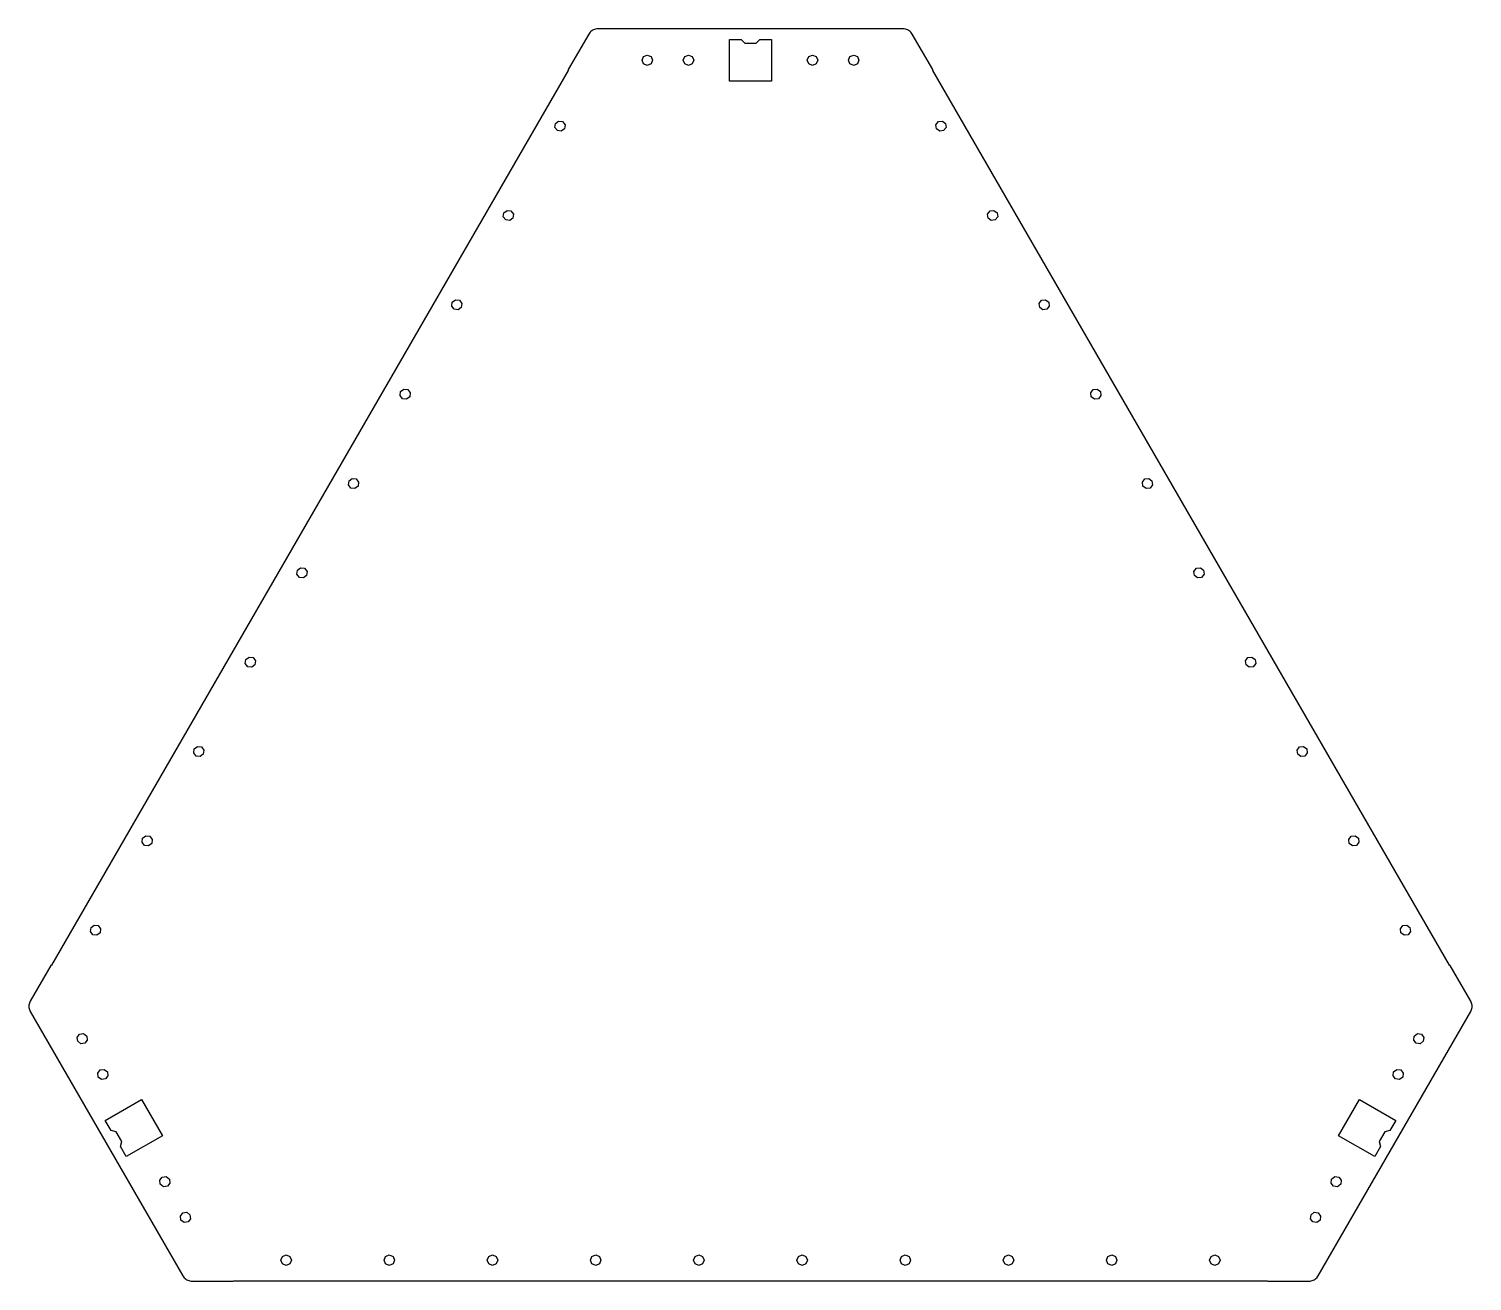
# Model space of a CAD drawing. Header units: metres. Extents: x -350 to 350, y -247 to 360.
import ezdxf

# ---------------------------------------------------------------- set-up
doc = ezdxf.new("R2010")
doc.units = ezdxf.units.M

msp = doc.modelspace()

# ---------------------------------------------------------------- linework, layer by layer
for p, q in [((-78.3301, 357.729), (-88.3013, 340.459)), ((-78.0451, 358.168), (-78.3301, 357.729)), ((-77.7157, 358.575), (-78.0451, 358.168)), ((-77.3456, 358.945), (-77.7157, 358.575)), ((-76.9389, 359.275), (-77.3456, 358.945)), ((-76.5, 359.56), (-76.9389, 359.275)), ((-76.0337, 359.797), (-76.5, 359.56)), ((-75.5451, 359.985), (-76.0337, 359.797)), ((-75.0396, 360.12), (-75.5451, 359.985)), ((-74.5226, 360.202), (-75.0396, 360.12)), ((-74, 360.229), (-74.5226, 360.202)), ((74, 360.229), (-74, 360.229)), ((74.5226, 360.202), (74, 360.229)), ((75.0396, 360.12), (74.5226, 360.202)), ((75.5451, 359.985), (75.0396, 360.12)), ((76.0337, 359.797), (75.5451, 359.985)), ((76.5, 359.56), (76.0337, 359.797)), ((76.9389, 359.275), (76.5, 359.56)), ((77.3456, 358.945), (76.9389, 359.275)), ((77.7157, 358.575), (77.3456, 358.945)), ((78.0451, 358.168), (77.7157, 358.575)), ((78.3301, 357.729), (78.0451, 358.168)), ((88.3013, 340.459), (78.3301, 357.729)), ((-10.125, 334.875), (-10.125, 355.125)), ((-10.125, 355.125), (-4.5, 355.125)), ((-4.5, 355.125), (-2.7, 353.325)), ((-2.7, 353.325), (2.7, 353.325)), ((2.7, 353.325), (4.5, 355.125)), ((4.5, 355.125), (10.125, 355.125)), ((10.125, 355.125), (10.125, 334.875)), ((-52.55, 345), (-51.8031, 346.803)), ((-51.8031, 343.197), (-52.55, 345)), ((-51.8031, 346.803), (-50, 347.55)), ((-50, 342.45), (-51.8031, 343.197)), ((-50, 347.55), (-48.1969, 346.803)), ((-48.1969, 343.197), (-50, 342.45)), ((-48.1969, 346.803), (-47.45, 345)), ((-47.45, 345), (-48.1969, 343.197)), ((-32.55, 345), (-31.8031, 346.803)), ((-31.8031, 343.197), (-32.55, 345)), ((-31.8031, 346.803), (-30, 347.55)), ((-30, 342.45), (-31.8031, 343.197)), ((-30, 347.55), (-28.1969, 346.803)), ((-28.1969, 343.197), (-30, 342.45)), ((-28.1969, 346.803), (-27.45, 345)), ((-27.45, 345), (-28.1969, 343.197)), ((27.45, 345), (28.1969, 346.803)), ((28.1969, 343.197), (27.45, 345)), ((28.1969, 346.803), (30, 347.55)), ((30, 342.45), (28.1969, 343.197)), ((30, 347.55), (31.8031, 346.803)), ((31.8031, 343.197), (30, 342.45)), ((31.8031, 346.803), (32.55, 345)), ((32.55, 345), (31.8031, 343.197)), ((47.45, 345), (48.1969, 346.803)), ((48.1969, 343.197), (47.45, 345)), ((48.1969, 346.803), (50, 347.55)), ((50, 342.45), (48.1969, 343.197)), ((50, 347.55), (51.8031, 346.803)), ((51.8031, 343.197), (50, 342.45)), ((51.8031, 346.803), (52.55, 345)), ((52.55, 345), (51.8031, 343.197)), ((-88.3013, 340.058), (-338.649, -93.5577)), ((-88.3013, 340.459), (-88.3013, 340.058)), ((88.3013, 340.058), (88.3013, 340.459)), ((338.649, -93.5577), (88.3013, 340.058)), ((10.125, 334.875), (-10.125, 334.875)), ((-94.5234, 314.381), (-92.975, 315.569)), ((-92.975, 315.569), (-91.04, 315.314)), ((-91.04, 315.314), (-89.8519, 313.766)), ((89.8519, 313.766), (91.04, 315.314)), ((91.04, 315.314), (92.975, 315.569)), ((92.975, 315.569), (94.5234, 314.381)), ((-94.7781, 312.446), (-94.5234, 314.381)), ((-93.59, 310.897), (-94.7781, 312.446)), ((-91.655, 310.643), (-93.59, 310.897)), ((-90.1066, 311.831), (-91.655, 310.643)), ((-89.8519, 313.766), (-90.1066, 311.831)), ((90.1066, 311.831), (89.8519, 313.766)), ((91.655, 310.643), (90.1066, 311.831)), ((93.59, 310.897), (91.655, 310.643)), ((94.7781, 312.446), (93.59, 310.897)), ((94.5234, 314.381), (94.7781, 312.446)), ((-119.778, 269.144), (-119.523, 271.079)), ((-118.59, 267.596), (-119.778, 269.144)), ((-119.523, 271.079), (-117.975, 272.268)), ((-116.655, 267.341), (-118.59, 267.596)), ((-117.975, 272.268), (-116.04, 272.013)), ((-115.107, 268.529), (-116.655, 267.341)), ((-116.04, 272.013), (-114.852, 270.464)), ((-114.852, 270.464), (-115.107, 268.529)), ((114.852, 270.464), (116.04, 272.013)), ((115.107, 268.529), (114.852, 270.464)), ((116.655, 267.341), (115.107, 268.529)), ((116.04, 272.013), (117.975, 272.268)), ((118.59, 267.596), (116.655, 267.341)), ((117.975, 272.268), (119.523, 271.079)), ((119.778, 269.144), (118.59, 267.596)), ((119.523, 271.079), (119.778, 269.144)), ((-144.778, 225.843), (-144.523, 227.778)), ((-143.59, 224.295), (-144.778, 225.843)), ((-144.523, 227.778), (-142.975, 228.966)), ((-141.655, 224.04), (-143.59, 224.295)), ((-142.975, 228.966), (-141.04, 228.712)), ((-140.107, 225.228), (-141.655, 224.04)), ((-141.04, 228.712), (-139.852, 227.163)), ((-139.852, 227.163), (-140.107, 225.228)), ((139.852, 227.163), (141.04, 228.712)), ((140.107, 225.228), (139.852, 227.163)), ((141.655, 224.04), (140.107, 225.228)), ((141.04, 228.712), (142.975, 228.966)), ((143.59, 224.295), (141.655, 224.04)), ((142.975, 228.966), (144.523, 227.778)), ((144.778, 225.843), (143.59, 224.295)), ((144.523, 227.778), (144.778, 225.843)), ((-169.778, 182.542), (-169.523, 184.477)), ((-168.59, 180.994), (-169.778, 182.542)), ((-169.523, 184.477), (-167.975, 185.665)), ((-167.975, 185.665), (-166.04, 185.41)), ((-165.107, 181.927), (-166.655, 180.739)), ((-166.04, 185.41), (-164.852, 183.862)), ((-164.852, 183.862), (-165.107, 181.927)), ((164.852, 183.862), (166.04, 185.41)), ((165.107, 181.927), (164.852, 183.862)), ((166.655, 180.739), (165.107, 181.927)), ((166.04, 185.41), (167.975, 185.665)), ((167.975, 185.665), (169.523, 184.477)), ((169.778, 182.542), (168.59, 180.994)), ((169.523, 184.477), (169.778, 182.542)), ((-166.655, 180.739), (-168.59, 180.994)), ((168.59, 180.994), (166.655, 180.739)), ((-194.778, 139.241), (-194.523, 141.176)), ((-194.523, 141.176), (-192.975, 142.364)), ((-192.975, 142.364), (-191.04, 142.109)), ((-191.04, 142.109), (-189.852, 140.561)), ((-189.852, 140.561), (-190.107, 138.626)), ((189.852, 140.561), (191.04, 142.109)), ((190.107, 138.626), (189.852, 140.561)), ((191.04, 142.109), (192.975, 142.364)), ((192.975, 142.364), (194.523, 141.176)), ((194.523, 141.176), (194.778, 139.241)), ((-193.59, 137.692), (-194.778, 139.241)), ((-191.655, 137.438), (-193.59, 137.692)), ((-190.107, 138.626), (-191.655, 137.438)), ((191.655, 137.438), (190.107, 138.626)), ((193.59, 137.692), (191.655, 137.438)), ((194.778, 139.241), (193.59, 137.692)), ((-219.523, 97.8744), (-217.975, 99.0625)), ((-217.975, 99.0625), (-216.04, 98.8077)), ((-216.04, 98.8077), (-214.852, 97.2594)), ((214.852, 97.2594), (216.04, 98.8077)), ((216.04, 98.8077), (217.975, 99.0625)), ((217.975, 99.0625), (219.523, 97.8744)), ((-219.778, 95.9394), (-219.523, 97.8744)), ((-218.59, 94.391), (-219.778, 95.9394)), ((-216.655, 94.1362), (-218.59, 94.391)), ((-215.107, 95.3244), (-216.655, 94.1362)), ((-214.852, 97.2594), (-215.107, 95.3244)), ((215.107, 95.3244), (214.852, 97.2594)), ((216.655, 94.1362), (215.107, 95.3244)), ((218.59, 94.391), (216.655, 94.1362)), ((219.778, 95.9394), (218.59, 94.391)), ((219.523, 97.8744), (219.778, 95.9394)), ((-244.778, 52.6381), (-244.523, 54.5731)), ((-243.59, 51.0897), (-244.778, 52.6381)), ((-244.523, 54.5731), (-242.975, 55.7612)), ((-241.655, 50.835), (-243.59, 51.0897)), ((-242.975, 55.7612), (-241.04, 55.5065)), ((-240.107, 52.0231), (-241.655, 50.835)), ((-241.04, 55.5065), (-239.852, 53.9581)), ((-239.852, 53.9581), (-240.107, 52.0231)), ((239.852, 53.9581), (241.04, 55.5065)), ((240.107, 52.0231), (239.852, 53.9581)), ((241.655, 50.835), (240.107, 52.0231)), ((241.04, 55.5065), (242.975, 55.7612)), ((243.59, 51.0897), (241.655, 50.835)), ((242.975, 55.7612), (244.523, 54.5731)), ((244.778, 52.6381), (243.59, 51.0897)), ((244.523, 54.5731), (244.778, 52.6381)), ((-269.778, 9.3368), (-269.523, 11.2718)), ((-268.59, 7.7885), (-269.778, 9.3368)), ((-269.523, 11.2718), (-267.975, 12.4599)), ((-266.655, 7.5337), (-268.59, 7.7885)), ((-267.975, 12.4599), (-266.04, 12.2052)), ((-265.107, 8.7218), (-266.655, 7.5337)), ((-266.04, 12.2052), (-264.852, 10.6568)), ((-264.852, 10.6568), (-265.107, 8.7218)), ((264.852, 10.6568), (266.04, 12.2052)), ((265.107, 8.7218), (264.852, 10.6568)), ((266.655, 7.5337), (265.107, 8.7218)), ((266.04, 12.2052), (267.975, 12.4599)), ((268.59, 7.7885), (266.655, 7.5337)), ((267.975, 12.4599), (269.523, 11.2718)), ((269.778, 9.3368), (268.59, 7.7885)), ((269.523, 11.2718), (269.778, 9.3368)), ((-294.778, -33.9644), (-294.523, -32.0294)), ((-293.59, -35.5128), (-294.778, -33.9644)), ((-294.523, -32.0294), (-292.975, -30.8413)), ((-292.975, -30.8413), (-291.04, -31.0961)), ((-290.107, -34.5794), (-291.655, -35.7675)), ((-291.04, -31.0961), (-289.852, -32.6445)), ((-289.852, -32.6445), (-290.107, -34.5794)), ((289.852, -32.6445), (291.04, -31.0961)), ((290.107, -34.5794), (289.852, -32.6445)), ((291.655, -35.7675), (290.107, -34.5794)), ((291.04, -31.0961), (292.975, -30.8413)), ((292.975, -30.8413), (294.523, -32.0294)), ((294.778, -33.9644), (293.59, -35.5128)), ((294.523, -32.0294), (294.778, -33.9644)), ((-291.655, -35.7675), (-293.59, -35.5128)), ((293.59, -35.5128), (291.655, -35.7675)), ((-319.778, -77.2657), (-319.523, -75.3307)), ((-319.523, -75.3307), (-317.975, -74.1426)), ((-317.975, -74.1426), (-316.04, -74.3974)), ((-316.04, -74.3974), (-314.852, -75.9457)), ((-314.852, -75.9457), (-315.107, -77.8807)), ((314.852, -75.9457), (316.04, -74.3974)), ((315.107, -77.8807), (314.852, -75.9457)), ((316.04, -74.3974), (317.975, -74.1426)), ((317.975, -74.1426), (319.523, -75.3307)), ((319.523, -75.3307), (319.778, -77.2657)), ((-318.59, -78.8141), (-319.778, -77.2657)), ((-316.655, -79.0688), (-318.59, -78.8141)), ((-315.107, -77.8807), (-316.655, -79.0688)), ((316.655, -79.0688), (315.107, -77.8807)), ((318.59, -78.8141), (316.655, -79.0688)), ((319.778, -77.2657), (318.59, -78.8141)), ((-338.997, -93.7583), (-348.968, -111.029)), ((-338.649, -93.5577), (-338.997, -93.7583)), ((338.997, -93.7583), (338.649, -93.5577)), ((348.968, -111.029), (338.997, -93.7583)), ((-349.205, -111.495), (-349.393, -111.984)), ((-348.968, -111.029), (-349.205, -111.495)), ((349.205, -111.495), (348.968, -111.029)), ((349.393, -111.984), (349.205, -111.495)), ((-349.61, -113.006), (-349.638, -113.529)), ((-349.638, -113.529), (-349.61, -114.051)), ((-349.528, -112.489), (-349.61, -113.006)), ((-349.61, -114.051), (-349.528, -114.568)), ((-349.393, -111.984), (-349.528, -112.489)), ((-349.528, -114.568), (-349.393, -115.074)), ((-349.393, -115.074), (-349.205, -115.563)), ((-349.205, -115.563), (-348.968, -116.029)), ((-348.968, -116.029), (-274.968, -244.201)), ((274.968, -244.201), (348.968, -116.029)), ((348.968, -116.029), (349.205, -115.563)), ((349.205, -115.563), (349.393, -115.074)), ((349.528, -112.489), (349.393, -111.984)), ((349.393, -115.074), (349.528, -114.568)), ((349.61, -113.006), (349.528, -112.489)), ((349.528, -114.568), (349.61, -114.051)), ((349.638, -113.529), (349.61, -113.006)), ((349.61, -114.051), (349.638, -113.529)), ((-326.242, -128.539), (-325.054, -126.99)), ((-325.987, -130.474), (-326.242, -128.539)), ((-324.439, -131.662), (-325.987, -130.474)), ((-325.054, -126.99), (-323.119, -126.736)), ((-322.504, -131.407), (-324.439, -131.662)), ((-323.119, -126.736), (-321.57, -127.924)), ((-321.316, -129.859), (-322.504, -131.407)), ((-321.57, -127.924), (-321.316, -129.859)), ((321.316, -129.859), (321.57, -127.924)), ((322.504, -131.407), (321.316, -129.859)), ((321.57, -127.924), (323.119, -126.736)), ((324.439, -131.662), (322.504, -131.407)), ((323.119, -126.736), (325.054, -126.99)), ((325.987, -130.474), (324.439, -131.662)), ((325.054, -126.99), (326.242, -128.539)), ((326.242, -128.539), (325.987, -130.474)), ((-316.242, -145.859), (-315.054, -144.311)), ((-315.987, -147.794), (-316.242, -145.859)), ((-315.054, -144.311), (-313.119, -144.056)), ((-313.119, -144.056), (-311.57, -145.244)), ((-311.57, -145.244), (-311.316, -147.179)), ((311.316, -147.179), (311.57, -145.244)), ((311.57, -145.244), (313.119, -144.056)), ((313.119, -144.056), (315.054, -144.311)), ((315.054, -144.311), (316.242, -145.859)), ((316.242, -145.859), (315.987, -147.794)), ((-314.439, -148.982), (-315.987, -147.794)), ((-312.504, -148.728), (-314.439, -148.982)), ((-311.316, -147.179), (-312.504, -148.728)), ((312.504, -148.728), (311.316, -147.179)), ((314.439, -148.982), (312.504, -148.728)), ((315.987, -147.794), (314.439, -148.982)), ((-312.61, -168.794), (-295.073, -158.669)), ((-295.073, -158.669), (-284.948, -176.206)), ((284.948, -176.206), (295.073, -158.669)), ((295.073, -158.669), (312.61, -168.794)), ((-309.797, -173.665), (-312.61, -168.794)), ((-307.338, -174.324), (-309.797, -173.665)), ((-304.638, -179.001), (-307.338, -174.324)), ((307.338, -174.324), (304.638, -179.001)), ((309.797, -173.665), (307.338, -174.324)), ((312.61, -168.794), (309.797, -173.665)), ((-305.297, -181.46), (-304.638, -179.001)), ((-302.485, -186.331), (-305.297, -181.46)), ((-284.948, -176.206), (-302.485, -186.331)), ((302.485, -186.331), (284.948, -176.206)), ((305.297, -181.46), (302.485, -186.331)), ((304.638, -179.001), (305.297, -181.46)), ((-286.242, -197.821), (-285.054, -196.272)), ((-285.987, -199.756), (-286.242, -197.821)), ((-284.439, -200.944), (-285.987, -199.756)), ((-285.054, -196.272), (-283.119, -196.018)), ((-282.504, -200.689), (-284.439, -200.944)), ((-283.119, -196.018), (-281.57, -197.206)), ((-281.316, -199.141), (-282.504, -200.689)), ((-281.57, -197.206), (-281.316, -199.141)), ((281.316, -199.141), (281.57, -197.206)), ((282.504, -200.689), (281.316, -199.141)), ((281.57, -197.206), (283.119, -196.018)), ((284.439, -200.944), (282.504, -200.689)), ((283.119, -196.018), (285.054, -196.272)), ((285.987, -199.756), (284.439, -200.944)), ((285.054, -196.272), (286.242, -197.821)), ((286.242, -197.821), (285.987, -199.756)), ((-276.242, -215.141), (-275.054, -213.593)), ((-275.987, -217.076), (-276.242, -215.141)), ((-275.054, -213.593), (-273.119, -213.338)), ((-273.119, -213.338), (-271.57, -214.526)), ((-271.316, -216.461), (-272.504, -218.01)), ((-271.57, -214.526), (-271.316, -216.461)), ((271.316, -216.461), (271.57, -214.526)), ((272.504, -218.01), (271.316, -216.461)), ((271.57, -214.526), (273.119, -213.338)), ((273.119, -213.338), (275.054, -213.593)), ((275.054, -213.593), (276.242, -215.141)), ((276.242, -215.141), (275.987, -217.076)), ((-274.439, -218.264), (-275.987, -217.076)), ((-272.504, -218.01), (-274.439, -218.264)), ((274.439, -218.264), (272.504, -218.01)), ((275.987, -217.076), (274.439, -218.264)), ((-227.55, -236.5), (-226.803, -234.697)), ((-226.803, -238.303), (-227.55, -236.5)), ((-226.803, -234.697), (-225, -233.95)), ((-225, -233.95), (-223.197, -234.697)), ((-223.197, -234.697), (-222.45, -236.5)), ((-222.45, -236.5), (-223.197, -238.303)), ((-177.55, -236.5), (-176.803, -234.697)), ((-176.803, -238.303), (-177.55, -236.5)), ((-176.803, -234.697), (-175, -233.95)), ((-175, -233.95), (-173.197, -234.697)), ((-173.197, -234.697), (-172.45, -236.5)), ((-172.45, -236.5), (-173.197, -238.303)), ((-127.55, -236.5), (-126.803, -234.697)), ((-126.803, -238.303), (-127.55, -236.5)), ((-126.803, -234.697), (-125, -233.95)), ((-125, -233.95), (-123.197, -234.697)), ((-123.197, -234.697), (-122.45, -236.5)), ((-122.45, -236.5), (-123.197, -238.303)), ((-77.55, -236.5), (-76.8031, -234.697)), ((-76.8031, -238.303), (-77.55, -236.5)), ((-76.8031, -234.697), (-75, -233.95)), ((-75, -233.95), (-73.1969, -234.697)), ((-73.1969, -234.697), (-72.45, -236.5)), ((-72.45, -236.5), (-73.1969, -238.303)), ((-27.55, -236.5), (-26.8031, -234.697)), ((-26.8031, -238.303), (-27.55, -236.5)), ((-26.8031, -234.697), (-25, -233.95)), ((-25, -233.95), (-23.1969, -234.697)), ((-23.1969, -234.697), (-22.45, -236.5)), ((-22.45, -236.5), (-23.1969, -238.303)), ((22.45, -236.5), (23.1969, -234.697)), ((23.1969, -238.303), (22.45, -236.5)), ((23.1969, -234.697), (25, -233.95)), ((25, -233.95), (26.8031, -234.697)), ((26.8031, -234.697), (27.55, -236.5)), ((27.55, -236.5), (26.8031, -238.303)), ((72.45, -236.5), (73.1969, -234.697)), ((73.1969, -238.303), (72.45, -236.5)), ((73.1969, -234.697), (75, -233.95)), ((75, -233.95), (76.8031, -234.697)), ((76.8031, -234.697), (77.55, -236.5)), ((77.55, -236.5), (76.8031, -238.303)), ((122.45, -236.5), (123.197, -234.697)), ((123.197, -238.303), (122.45, -236.5)), ((123.197, -234.697), (125, -233.95)), ((125, -233.95), (126.803, -234.697)), ((126.803, -234.697), (127.55, -236.5)), ((127.55, -236.5), (126.803, -238.303)), ((172.45, -236.5), (173.197, -234.697)), ((173.197, -238.303), (172.45, -236.5)), ((173.197, -234.697), (175, -233.95)), ((175, -233.95), (176.803, -234.697)), ((176.803, -234.697), (177.55, -236.5)), ((177.55, -236.5), (176.803, -238.303)), ((222.45, -236.5), (223.197, -234.697)), ((223.197, -238.303), (222.45, -236.5)), ((223.197, -234.697), (225, -233.95)), ((225, -233.95), (226.803, -234.697)), ((226.803, -234.697), (227.55, -236.5)), ((227.55, -236.5), (226.803, -238.303)), ((-274.968, -244.201), (-274.683, -244.64)), ((-274.683, -244.64), (-274.353, -245.046)), ((-225, -239.05), (-226.803, -238.303)), ((-223.197, -238.303), (-225, -239.05)), ((-175, -239.05), (-176.803, -238.303)), ((-173.197, -238.303), (-175, -239.05)), ((-125, -239.05), (-126.803, -238.303)), ((-123.197, -238.303), (-125, -239.05)), ((-75, -239.05), (-76.8031, -238.303)), ((-73.1969, -238.303), (-75, -239.05)), ((-25, -239.05), (-26.8031, -238.303)), ((-23.1969, -238.303), (-25, -239.05)), ((25, -239.05), (23.1969, -238.303)), ((26.8031, -238.303), (25, -239.05)), ((75, -239.05), (73.1969, -238.303)), ((76.8031, -238.303), (75, -239.05)), ((125, -239.05), (123.197, -238.303)), ((126.803, -238.303), (125, -239.05)), ((175, -239.05), (173.197, -238.303)), ((176.803, -238.303), (175, -239.05)), ((225, -239.05), (223.197, -238.303)), ((226.803, -238.303), (225, -239.05)), ((274.353, -245.046), (274.683, -244.64)), ((274.683, -244.64), (274.968, -244.201)), ((-274.353, -245.046), (-273.983, -245.416)), ((-273.983, -245.416), (-273.577, -245.746)), ((-273.577, -245.746), (-273.138, -246.031)), ((-273.138, -246.031), (-272.671, -246.268)), ((-272.671, -246.268), (-272.183, -246.456)), ((-272.183, -246.456), (-271.677, -246.591)), ((-271.677, -246.591), (-271.16, -246.673)), ((-271.16, -246.673), (-270.638, -246.701)), ((-270.638, -246.701), (-250.695, -246.701)), ((-250.695, -246.701), (-250.348, -246.5)), ((-250.348, -246.5), (250.348, -246.5)), ((250.348, -246.5), (250.695, -246.701)), ((250.695, -246.701), (270.638, -246.701)), ((270.638, -246.701), (271.16, -246.673)), ((271.16, -246.673), (271.677, -246.591)), ((271.677, -246.591), (272.183, -246.456)), ((272.183, -246.456), (272.671, -246.268)), ((272.671, -246.268), (273.138, -246.031)), ((273.138, -246.031), (273.577, -245.746)), ((273.577, -245.746), (273.983, -245.416)), ((273.983, -245.416), (274.353, -245.046))]:
    msp.add_line(p, q)

doc.saveas('drawing.dxf')
